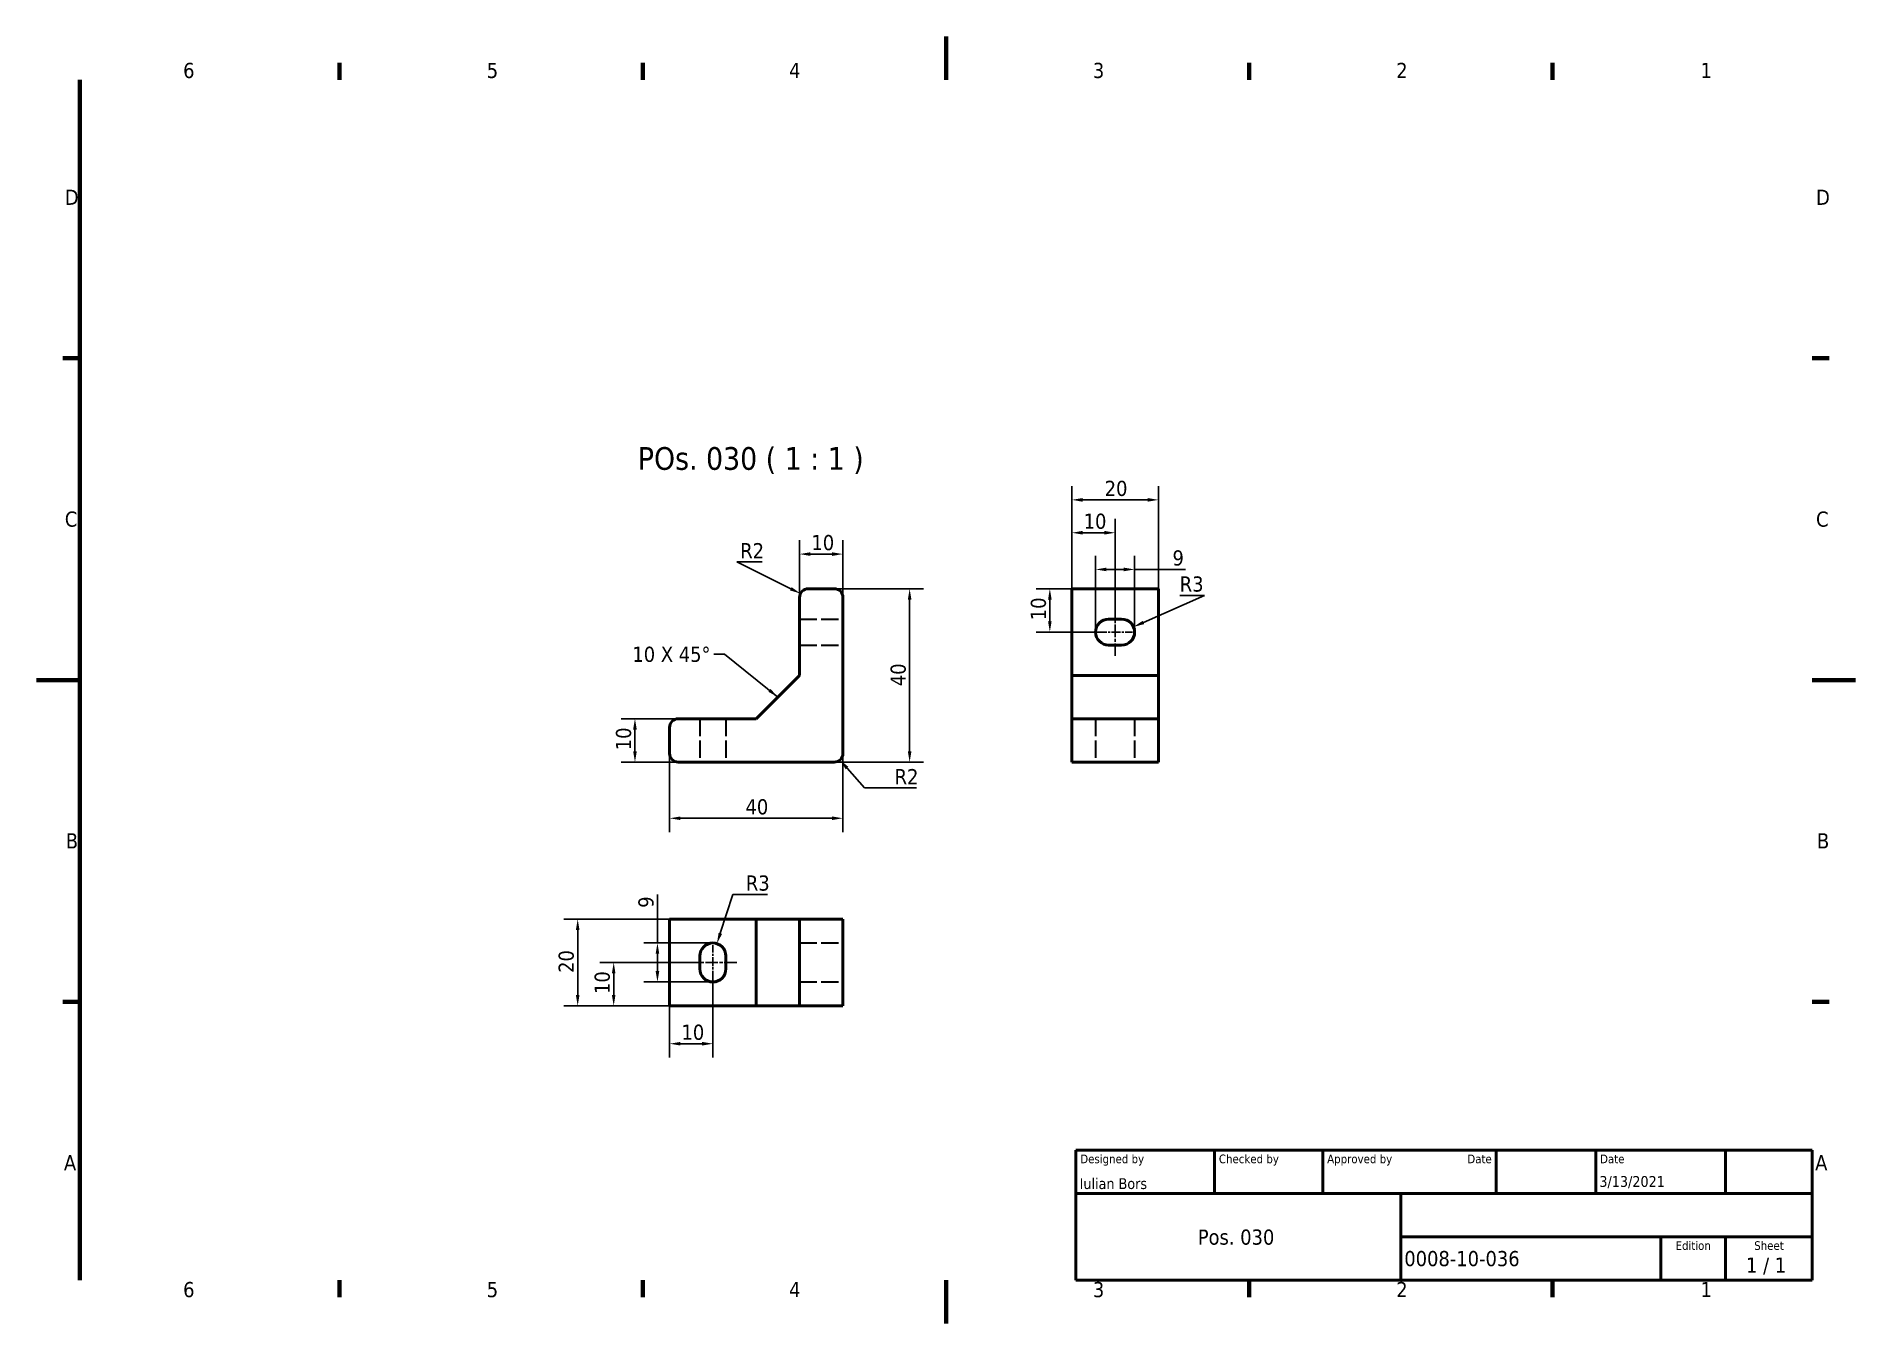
# Model space of a CAD drawing. Header units: millimetres. Extents: x 0 to 420, y 0 to 297.
import ezdxf
from ezdxf.enums import TextEntityAlignment as Align

# ---------------------------------------------------------------- set-up
doc = ezdxf.new("R2010")
doc.units = ezdxf.units.MM
doc.linetypes.add('CHAIN', pattern=[0.3543, 0.2362, -0.0295, 0.0591, -0.0295])
doc.linetypes.add('DASHED', pattern=[0.2068, 0.1655, -0.0413])
for name, color, linetype, lineweight in [('Border (ISO)', 7, 'Continuous', 70), ('Centerline (ISO)', 7, 'Continuous', 25), ('Dimension (ISO)', 7, 'Continuous', 25), ('Hidden (ISO)', 7, 'DASHED', 35), ('Symbol (ISO)', 7, 'Continuous', 25), ('Title (ISO)', 7, 'Continuous', 50), ('Visible (ISO)', 7, 'Continuous', 50)]:
    doc.layers.add(name, color=color, linetype=linetype, lineweight=lineweight)
doc.styles.add('Note Text (ISO)', font='tahoma.ttf')
doc.styles.add('Text Style39', font='tahoma.ttf')
doc.styles.add('Text Style41', font='tahoma.ttf')
doc.styles.add('Text Style45', font='tahoma.ttf')
doc.dimstyles.new('Default - Method 1b (ISO)', dxfattribs={"dimtxt": 3.5, "dimasz": 2.5, "dimexe": 3.175, "dimexo": 0, "dimgap": 0.762, "dimtad": 1, "dimtoh": 1, "dimrnd": 1e-08, "dimtxsty": 'Note Text (ISO)', "dimcen": 0.09, "dimdle": 10, "dimclrd": 256, "dimclre": 256, "dimclrt": 256, "dimazin": 2, "dimtfac": 1, "dimtmove": 0, "dimatfit": 3, "dimfxl": 0, "dimtolj": 1, "dimlwd": -1, "dimlwe": -1, "dimarcsym": 0})
doc.dimstyles.new('Default - Method 2b (ISO)$7', dxfattribs={"dimtxt": 3.5, "dimasz": 2.5, "dimexe": 3.175, "dimexo": 0, "dimgap": 0.762, "dimtad": 1, "dimtih": 1, "dimtoh": 1, "dimrnd": 1e-08, "dimtxsty": 'Note Text (ISO)', "dimcen": 0.09, "dimdle": 10, "dimclrd": 256, "dimclre": 256, "dimclrt": 256, "dimazin": 2, "dimtfac": 1, "dimtmove": 0, "dimatfit": 3, "dimfxl": 0, "dimtolj": 1, "dimlwd": -1, "dimlwe": -1, "dimarcsym": 0})

# ---------------------------------------------------------------- blocks, each defined once
blk = doc.blocks.new('Borders Default Border')
at = {"layer": 'Border (ISO)'}
for p, q in [((70, 287), (70, 290.9)), ((140, 287), (140, 290.9)), ((280, 287), (280, 290.9)), ((350, 287), (350, 290.9)), ((10, 222.75), (6.1, 222.75)), ((410, 222.75), (413.9, 222.75)), ((10, 74.25), (6.1, 74.25)), ((410, 74.25), (413.9, 74.25)), ((70, 10), (70, 6.1)), ((140, 10), (140, 6.1)), ((280, 10), (280, 6.1)), ((350, 10), (350, 6.1))]:
    blk.add_line(p, q, dxfattribs=at)
at = {"layer": 'Border (ISO)', "flags": 128}
for points in [[(210, 297), (210, 287)], [(10, 10), (10, 287)], [(0, 148.5), (10, 148.5)], [(420, 148.5), (410, 148.5)], [(210, 0), (210, 10)]]:
    blk.add_lwpolyline(points, dxfattribs=at)
at = {"layer": 'Border (ISO)', "char_height": 3.5, "attachment_point": 7, "style": 'Note Text (ISO)'}
for s, insert in [('6', (33.88, 287.33)), ('5', (103.98, 287.33)), ('4', (173.78, 287.4)), ('3', (243.91, 287.33)), ('2', (313.94, 287.4)), ('1', (384.21, 287.4)), ('D', (6.57, 258.13)), ('D', (410.87, 258.13)), ('C', (6.56, 183.81)), ('C', (410.86, 183.81)), ('B', (6.78, 109.63)), ('B', (411.08, 109.63)), ('A', (6.36, 35.38)), ('A', (410.66, 35.38)), ('6', (33.88, 6.03)), ('5', (103.98, 6.03)), ('4', (173.78, 6.1)), ('3', (243.91, 6.03)), ('2', (313.94, 6.1)), ('1', (384.21, 6.1))]:
    blk.add_mtext(s, dxfattribs=dict(at, insert=insert))
blk = doc.blocks.new('*D5')
at = {"layer": 'Defpoints', "color": 0}
for p in [(146.19, 131.55), (186.19, 131.55), (146.19, 116.6)]:
    blk.add_point(p, dxfattribs=at)
at = {"layer": 'Dimension (ISO)'}
for p, q in [((146.19, 131.55), (146.19, 113.42)), ((186.19, 131.55), (186.19, 113.42)), ((183.69, 116.6), (148.69, 116.6))]:
    blk.add_line(p, q, dxfattribs=at)
for points in [[(148.69, 117.01), (148.69, 116.18), (146.19, 116.6)], [(183.69, 117.01), (183.69, 116.18), (186.19, 116.6)]]:
    blk.add_solid(points, dxfattribs=at)
at = {"layer": 'Dimension (ISO)', "insert": (163.71, 121), "char_height": 3.5, "attachment_point": 1, "style": 'Note Text (ISO)'}
blk.add_mtext('\\A1;40', dxfattribs=at)
blk = doc.blocks.new('*D6')
at = {"layer": 'Defpoints', "color": 0}
for p in [(184.19, 169.55), (201.61, 169.55), (184.19, 129.55)]:
    blk.add_point(p, dxfattribs=at)
at = {"layer": 'Dimension (ISO)'}
for p, q in [((184.19, 169.55), (204.78, 169.55)), ((201.61, 132.05), (201.61, 167.05)), ((184.19, 129.55), (204.78, 129.55))]:
    blk.add_line(p, q, dxfattribs=at)
for points in [[(201.19, 167.05), (202.02, 167.05), (201.61, 169.55)], [(201.19, 132.05), (202.02, 132.05), (201.61, 129.55)]]:
    blk.add_solid(points, dxfattribs=at)
at = {"layer": 'Dimension (ISO)', "insert": (197.2, 147.07), "char_height": 3.5, "attachment_point": 1, "rotation": 90, "style": 'Note Text (ISO)'}
blk.add_mtext('\\A1;40', dxfattribs=at)
blk = doc.blocks.new('*D7')
at = {"layer": 'Defpoints', "color": 0}
for p in [(176.4, 168.44), (178.19, 167.55)]:
    blk.add_point(p, dxfattribs=at)
at = {"layer": 'Dimension (ISO)'}
for p, q in [((167.55, 175.75), (161.73, 175.75)), ((161.73, 175.75), (174.16, 169.56))]:
    blk.add_line(p, q, dxfattribs=at)
blk.add_solid([(174.35, 169.93), (173.98, 169.18), (176.4, 168.44)], dxfattribs=at)
at = {"layer": 'Dimension (ISO)', "insert": (162.5, 180.09), "char_height": 3.5, "attachment_point": 1, "style": 'Note Text (ISO)'}
blk.add_mtext('\\A1;R2', dxfattribs=at)
blk = doc.blocks.new('*D8')
at = {"layer": 'Defpoints', "color": 0}
for p in [(184.19, 131.55), (185.51, 130.05)]:
    blk.add_point(p, dxfattribs=at)
at = {"layer": 'Dimension (ISO)'}
for p, q in [((191.18, 123.62), (187.17, 128.17)), ((203.19, 123.62), (191.18, 123.62))]:
    blk.add_line(p, q, dxfattribs=at)
blk.add_solid([(187.48, 128.45), (186.85, 127.9), (185.51, 130.05)], dxfattribs=at)
at = {"layer": 'Dimension (ISO)', "insert": (198.14, 127.95), "char_height": 3.5, "attachment_point": 1, "style": 'Note Text (ISO)'}
blk.add_mtext('\\A1;R2', dxfattribs=at)
blk = doc.blocks.new('*D9')
at = {"layer": 'Defpoints', "color": 0}
for p in [(138.19, 139.55), (148.19, 139.55), (148.19, 129.55)]:
    blk.add_point(p, dxfattribs=at)
at = {"layer": 'Dimension (ISO)'}
for p, q in [((148.19, 139.55), (135.02, 139.55)), ((138.19, 132.05), (138.19, 137.05)), ((148.19, 129.55), (135.02, 129.55))]:
    blk.add_line(p, q, dxfattribs=at)
for points in [[(137.77, 137.05), (138.61, 137.05), (138.19, 139.55)], [(137.77, 132.05), (138.61, 132.05), (138.19, 129.55)]]:
    blk.add_solid(points, dxfattribs=at)
at = {"layer": 'Dimension (ISO)', "insert": (133.79, 132.29), "char_height": 3.5, "attachment_point": 1, "rotation": 90, "style": 'Note Text (ISO)'}
blk.add_mtext('\\A1;10', dxfattribs=at)
blk = doc.blocks.new('*D10')
at = {"layer": 'Defpoints', "color": 0}
for p in [(186.19, 177.55), (176.19, 167.55), (186.19, 167.55)]:
    blk.add_point(p, dxfattribs=at)
at = {"layer": 'Dimension (ISO)'}
for p, q in [((176.19, 167.55), (176.19, 180.73)), ((186.19, 167.55), (186.19, 180.73)), ((178.69, 177.55), (183.69, 177.55))]:
    blk.add_line(p, q, dxfattribs=at)
for points in [[(178.69, 177.97), (178.69, 177.13), (176.19, 177.55)], [(183.69, 177.97), (183.69, 177.13), (186.19, 177.55)]]:
    blk.add_solid(points, dxfattribs=at)
at = {"layer": 'Dimension (ISO)', "insert": (178.93, 181.96), "char_height": 3.5, "attachment_point": 1, "style": 'Note Text (ISO)'}
blk.add_mtext('\\A1;10', dxfattribs=at)
blk = doc.blocks.new('*D11')
at = {"layer": 'Defpoints', "color": 0}
for p in [(150.69, 83.32), (133.28, 73.32), (148.19, 73.32)]:
    blk.add_point(p, dxfattribs=at)
at = {"layer": 'Dimension (ISO)'}
for p, q in [((150.69, 83.32), (130.1, 83.32)), ((133.28, 80.82), (133.28, 75.82)), ((148.19, 73.32), (130.1, 73.32))]:
    blk.add_line(p, q, dxfattribs=at)
for points in [[(132.86, 80.82), (133.69, 80.82), (133.28, 83.32)], [(132.86, 75.82), (133.69, 75.82), (133.28, 73.32)]]:
    blk.add_solid(points, dxfattribs=at)
at = {"layer": 'Dimension (ISO)', "insert": (128.87, 76.05), "char_height": 3.5, "attachment_point": 1, "rotation": 90, "style": 'Note Text (ISO)'}
blk.add_mtext('\\A1;10', dxfattribs=at)
blk = doc.blocks.new('*D12')
at = {"layer": 'Defpoints', "color": 0}
for p in [(146.19, 93.32), (124.97, 73.32), (146.19, 73.32)]:
    blk.add_point(p, dxfattribs=at)
at = {"layer": 'Dimension (ISO)'}
for p, q in [((146.19, 93.32), (121.79, 93.32)), ((124.97, 90.82), (124.97, 75.82)), ((146.19, 73.32), (121.79, 73.32))]:
    blk.add_line(p, q, dxfattribs=at)
for points in [[(124.55, 90.82), (125.39, 90.82), (124.97, 93.32)], [(124.55, 75.82), (125.39, 75.82), (124.97, 73.32)]]:
    blk.add_solid(points, dxfattribs=at)
at = {"layer": 'Dimension (ISO)', "insert": (120.56, 80.92), "char_height": 3.5, "attachment_point": 1, "rotation": 90, "style": 'Note Text (ISO)'}
blk.add_mtext('\\A1;20', dxfattribs=at)
blk = doc.blocks.new('*D13')
at = {"layer": 'Defpoints', "color": 0}
for p in [(156.19, 79.32), (146.19, 73.32), (156.19, 64.58)]:
    blk.add_point(p, dxfattribs=at)
at = {"layer": 'Dimension (ISO)'}
for p, q in [((156.19, 79.32), (156.19, 61.4)), ((146.19, 73.32), (146.19, 61.4)), ((148.69, 64.58), (153.69, 64.58))]:
    blk.add_line(p, q, dxfattribs=at)
for points in [[(148.69, 64.99), (148.69, 64.16), (146.19, 64.58)], [(153.69, 64.99), (153.69, 64.16), (156.19, 64.58)]]:
    blk.add_solid(points, dxfattribs=at)
at = {"layer": 'Dimension (ISO)', "insert": (148.93, 68.98), "char_height": 3.5, "attachment_point": 1, "style": 'Note Text (ISO)'}
blk.add_mtext('\\A1;10', dxfattribs=at)
blk = doc.blocks.new('*D14')
at = {"layer": 'Defpoints', "color": 0}
for p in [(143.38, 87.82), (156.19, 87.82), (156.19, 78.82)]:
    blk.add_point(p, dxfattribs=at)
at = {"layer": 'Dimension (ISO)'}
for p, q in [((143.38, 87.82), (143.38, 98.98)), ((156.19, 87.82), (140.21, 87.82)), ((143.38, 81.32), (143.38, 85.32)), ((156.19, 78.82), (140.21, 78.82))]:
    blk.add_line(p, q, dxfattribs=at)
for points in [[(142.97, 85.32), (143.8, 85.32), (143.38, 87.82)], [(142.97, 81.32), (143.8, 81.32), (143.38, 78.82)]]:
    blk.add_solid(points, dxfattribs=at)
at = {"layer": 'Dimension (ISO)', "insert": (138.98, 95.94), "char_height": 3.5, "attachment_point": 1, "rotation": 90, "style": 'Note Text (ISO)'}
blk.add_mtext('\\A1;9', dxfattribs=at)
blk = doc.blocks.new('*D15')
at = {"layer": 'Defpoints', "color": 0}
for p in [(156.19, 84.82), (157.12, 87.67)]:
    blk.add_point(p, dxfattribs=at)
at = {"layer": 'Dimension (ISO)'}
for p, q in [((160.82, 99), (157.9, 90.05)), ((168.79, 99), (160.82, 99))]:
    blk.add_line(p, q, dxfattribs=at)
blk.add_solid([(157.5, 90.18), (158.3, 89.92), (157.12, 87.67)], dxfattribs=at)
at = {"layer": 'Dimension (ISO)', "insert": (163.8, 103.4), "char_height": 3.5, "attachment_point": 1, "style": 'Note Text (ISO)'}
blk.add_mtext('\\A1;R3', dxfattribs=at)
blk = doc.blocks.new('*D16')
at = {"layer": 'Defpoints', "color": 0}
for p in [(233.97, 169.55), (239.05, 169.55), (245.05, 159.55)]:
    blk.add_point(p, dxfattribs=at)
at = {"layer": 'Dimension (ISO)'}
for p, q in [((239.05, 169.55), (230.8, 169.55)), ((233.97, 162.05), (233.97, 167.05)), ((245.05, 159.55), (230.8, 159.55))]:
    blk.add_line(p, q, dxfattribs=at)
for points in [[(233.56, 167.05), (234.39, 167.05), (233.97, 169.55)], [(233.56, 162.05), (234.39, 162.05), (233.97, 159.55)]]:
    blk.add_solid(points, dxfattribs=at)
at = {"layer": 'Dimension (ISO)', "insert": (229.57, 162.29), "char_height": 3.5, "attachment_point": 1, "rotation": 90, "style": 'Note Text (ISO)'}
blk.add_mtext('\\A1;10', dxfattribs=at)
blk = doc.blocks.new('*D17')
at = {"layer": 'Defpoints', "color": 0}
for p in [(259.05, 190.06), (239.05, 167.55), (259.05, 167.55)]:
    blk.add_point(p, dxfattribs=at)
at = {"layer": 'Dimension (ISO)'}
for p, q in [((239.05, 167.55), (239.05, 193.23)), ((259.05, 167.55), (259.05, 193.23)), ((241.55, 190.06), (256.55, 190.06))]:
    blk.add_line(p, q, dxfattribs=at)
for points in [[(241.55, 190.48), (241.55, 189.64), (239.05, 190.06)], [(256.55, 190.48), (256.55, 189.64), (259.05, 190.06)]]:
    blk.add_solid(points, dxfattribs=at)
at = {"layer": 'Dimension (ISO)', "insert": (246.64, 194.47), "char_height": 3.5, "attachment_point": 1, "style": 'Note Text (ISO)'}
blk.add_mtext('\\A1;20', dxfattribs=at)
blk = doc.blocks.new('*D18')
at = {"layer": 'Defpoints', "color": 0}
for p in [(249.05, 182.48), (239.05, 167.55), (249.05, 165.05)]:
    blk.add_point(p, dxfattribs=at)
at = {"layer": 'Dimension (ISO)'}
for p, q in [((239.05, 167.55), (239.05, 185.65)), ((249.05, 165.05), (249.05, 185.65)), ((241.55, 182.48), (246.55, 182.48))]:
    blk.add_line(p, q, dxfattribs=at)
for points in [[(241.55, 182.9), (241.55, 182.06), (239.05, 182.48)], [(246.55, 182.9), (246.55, 182.06), (249.05, 182.48)]]:
    blk.add_solid(points, dxfattribs=at)
at = {"layer": 'Dimension (ISO)', "insert": (241.78, 186.88), "char_height": 3.5, "attachment_point": 1, "style": 'Note Text (ISO)'}
blk.add_mtext('\\A1;10', dxfattribs=at)
blk = doc.blocks.new('*D19')
at = {"layer": 'Defpoints', "color": 0}
for p in [(253.55, 174.01), (244.55, 159.55), (253.55, 159.55)]:
    blk.add_point(p, dxfattribs=at)
at = {"layer": 'Dimension (ISO)'}
for p, q in [((244.55, 159.55), (244.55, 177.18)), ((253.55, 159.55), (253.55, 177.18)), ((247.05, 174.01), (251.05, 174.01)), ((253.55, 174.01), (265.32, 174.01))]:
    blk.add_line(p, q, dxfattribs=at)
for points in [[(247.05, 174.43), (247.05, 173.59), (244.55, 174.01)], [(251.05, 174.43), (251.05, 173.59), (253.55, 174.01)]]:
    blk.add_solid(points, dxfattribs=at)
at = {"layer": 'Dimension (ISO)', "insert": (262.29, 178.41), "char_height": 3.5, "attachment_point": 1, "style": 'Note Text (ISO)'}
blk.add_mtext('\\A1;9', dxfattribs=at)
blk = doc.blocks.new('*D20')
at = {"layer": 'Defpoints', "color": 0}
for p in [(253.29, 160.76), (250.55, 159.55)]:
    blk.add_point(p, dxfattribs=at)
at = {"layer": 'Dimension (ISO)'}
for p, q in [((269.71, 167.99), (255.58, 161.77)), ((263.96, 167.99), (269.71, 167.99))]:
    blk.add_line(p, q, dxfattribs=at)
blk.add_solid([(255.41, 162.15), (255.75, 161.39), (253.29, 160.76)], dxfattribs=at)
at = {"layer": 'Dimension (ISO)', "insert": (263.96, 172.4), "char_height": 3.5, "attachment_point": 1, "style": 'Note Text (ISO)'}
blk.add_mtext('\\A1;R3', dxfattribs=at)
blk = doc.blocks.new('Title Blocks I.A.B')
at = {"layer": 'Title (ISO)'}
for p, q in [((270.07, 130), (100.07, 130)), ((100.07, 130), (100.07, 100)), ((132.07, 120), (132.07, 130)), ((157.07, 120), (157.07, 130)), ((197.07, 120), (197.07, 130)), ((220.07, 120), (220.07, 130)), ((250.07, 120), (250.07, 130)), ((270.07, 100), (270.07, 130)), ((100.07, 120), (270.07, 120)), ((175.07, 120), (175.07, 100)), ((270.07, 110), (175.07, 110)), ((235.07, 100), (235.07, 110)), ((250.07, 100), (250.07, 110)), ((100.07, 100), (270.07, 100))]:
    blk.add_line(p, q, dxfattribs=at)
at = {"layer": 'Title (ISO)', "style": 'Text Style41'}
for s, p in [('Designed by', (101.07, 129)), ('Checked by', (133.07, 129)), ('Approved by', (158.07, 129)), ('Date', (221.07, 129))]:
    blk.add_text(s, height=2, dxfattribs=at).set_placement(p, align=Align.TOP_LEFT)
blk.add_text('Date', height=2, dxfattribs=at).set_placement((196.07, 129), align=Align.TOP_RIGHT)
for s, p in [('Edition', (242.57, 109)), ('Sheet', (260.07, 109))]:
    blk.add_text(s, height=2, dxfattribs=at).set_placement(p, align=Align.TOP_CENTER)
at = {"layer": 'Title (ISO)', "style": 'Note Text (ISO)'}
blk.add_text('1 / 1 ', height=3.5, dxfattribs=at).set_placement((260.07, 103.5), align=Align.MIDDLE_CENTER)
at = {"layer": 'Title (ISO)'}
for tag, p, height, style in [('AUTHOR_001', (100.92, 121.05), 2.5, 'Text Style39'), ('CREATION_DATE_001', (220.91, 121.54), 2.5, 'Text Style39'), ('COMPANY_001', (128.2, 108.21), 3.5, 'Note Text (ISO)'), ('PART_NUMBER_001', (175.88, 103.25), 3.5, 'Note Text (ISO)')]:
    blk.add_attdef(tag, p, '', height=height, dxfattribs=dict(at, style=style))
at = {"layer": 'Title (ISO)', "style": 'Text Style39'}
for tag, p in [('CHECKED_BY', (133.07, 121)), ('ENG_APPROVED_BY', (158.07, 121))]:
    blk.add_attdef(tag, text='', height=2.5, dxfattribs=at).set_placement(p, align=Align.BOTTOM_LEFT)
blk.add_attdef('ENG_APPROVAL_DATE', text='', height=2.5, dxfattribs=at).set_placement((196.07, 121), align=Align.BOTTOM_RIGHT)
at = {"layer": 'Title (ISO)', "style": 'Note Text (ISO)'}
for tag, p in [('TITLE', (222.57, 115)), ('REVISION_NUMBER', (242.57, 103.5))]:
    blk.add_attdef(tag, text='', height=3.5, dxfattribs=at).set_placement(p, align=Align.MIDDLE_CENTER)

msp = doc.modelspace()

# ---------------------------------------------------------------- linework, layer by layer
at = {"layer": 'Centerline (ISO)', "linetype": 'CHAIN', "ltscale": 12.223182}
for p, q in [((249.045, 154.05), (249.045, 165.05)), ((161.691, 83.318), (150.691, 83.318))]:
    msp.add_line(p, q, dxfattribs=at)
at = {"layer": 'Centerline (ISO)', "linetype": 'CHAIN', "ltscale": 8.88956}
for p, q in [((245.045, 159.55), (253.045, 159.55)), ((156.191, 79.318), (156.191, 87.318))]:
    msp.add_line(p, q, dxfattribs=at)
at = {"layer": 'Hidden (ISO)', "ltscale": 24.17795}
for p, q in [((176.191, 162.55), (186.191, 162.55)), ((176.191, 156.55), (186.191, 156.55)), ((153.191, 139.55), (153.191, 129.55)), ((159.191, 139.55), (159.191, 129.55)), ((244.545, 139.55), (244.545, 129.55)), ((253.545, 139.55), (253.545, 129.55)), ((176.191, 87.818), (186.191, 87.818)), ((176.191, 78.818), (186.191, 78.818))]:
    msp.add_line(p, q, dxfattribs=at)
at = {"layer": 'Visible (ISO)'}
for p, q in [((178.191, 169.55), (184.191, 169.55)), ((239.045, 167.55), (239.045, 169.55)), ((259.045, 169.55), (239.045, 169.55)), ((259.045, 169.55), (259.045, 167.55)), ((176.191, 149.55), (176.191, 167.55)), ((186.191, 167.55), (186.191, 131.55)), ((239.045, 167.55), (239.045, 149.55)), ((259.045, 149.55), (259.045, 167.55)), ((247.545, 162.55), (250.545, 162.55)), ((250.545, 156.55), (247.545, 156.55)), ((166.191, 139.55), (176.191, 149.55)), ((239.045, 149.55), (239.045, 139.55)), ((259.045, 149.55), (239.045, 149.55)), ((259.045, 139.55), (259.045, 149.55)), ((148.191, 139.55), (166.191, 139.55)), ((259.045, 139.55), (239.045, 139.55)), ((239.045, 137.55), (239.045, 139.55)), ((259.045, 139.55), (259.045, 137.55)), ((146.191, 131.55), (146.191, 137.55)), ((239.045, 137.55), (239.045, 131.55)), ((259.045, 131.55), (259.045, 137.55)), ((239.045, 129.55), (239.045, 131.55)), ((259.045, 131.55), (259.045, 129.55)), ((184.191, 129.55), (148.191, 129.55)), ((239.045, 129.55), (259.045, 129.55)), ((146.191, 93.318), (146.191, 73.318)), ((146.191, 93.318), (148.191, 93.318)), ((166.191, 93.318), (148.191, 93.318)), ((166.191, 93.318), (166.191, 73.318)), ((176.191, 93.318), (166.191, 93.318)), ((176.191, 93.318), (178.191, 93.318)), ((176.191, 93.318), (176.191, 73.318)), ((184.191, 93.318), (178.191, 93.318)), ((184.191, 93.318), (186.191, 93.318)), ((186.191, 73.318), (186.191, 93.318)), ((153.191, 81.818), (153.191, 84.818)), ((159.191, 84.818), (159.191, 81.818)), ((148.191, 73.318), (146.191, 73.318)), ((148.191, 73.318), (166.191, 73.318)), ((166.191, 73.318), (176.191, 73.318)), ((178.191, 73.318), (176.191, 73.318)), ((178.191, 73.318), (184.191, 73.318)), ((186.191, 73.318), (184.191, 73.318))]:
    msp.add_line(p, q, dxfattribs=at)
for centre, radius, start, end in [((178.191, 167.55), 2, 90, 180), ((184.191, 167.55), 2, 0, 90), ((247.545, 159.55), 3, 90, 270), ((250.545, 159.55), 3, 270, 90), ((148.191, 137.55), 2, 90, 180), ((148.191, 131.55), 2, 180, 270), ((184.191, 131.55), 2, 270, 0), ((156.191, 84.818), 3, 0, 180), ((156.191, 81.818), 3, 180, 0)]:
    msp.add_arc(centre, radius, start, end, dxfattribs=at)

# ---------------------------------------------------------------- block references
msp.add_blockref('Borders Default Border', (0, 0))
msp.add_blockref('Title Blocks I.A.B', (139.929, -90)).add_auto_attribs({'PART_NUMBER_001': '0008-10-036', 'COMPANY_001': 'Pos. 030', 'AUTHOR_001': 'Iulian Bors', 'CREATION_DATE_001': '3/13/2021'})

# ---------------------------------------------------------------- texts
at = {"layer": 'Symbol (ISO)'}
for s, insert, char_height, attachment_point, style in [('POs. 030 ( 1 : 1 )', (138.863, 196.05), 5.24, 7, 'Text Style45'), ('10 X 45°', (155.624, 156.185), 3.5, 3, 'Note Text (ISO)')]:
    msp.add_mtext(s, dxfattribs=dict(at, insert=insert, char_height=char_height, attachment_point=attachment_point, style=style))

# ---------------------------------------------------------------- dimensions: what is measured, and where the dimension line sits
at = {"layer": 'Dimension (ISO)'}
for base, p1, p2, angle, override, picture, middle in [((259.045, 190.06), (239.045, 167.55), (259.045, 167.55), 180, {"dimgap": 0.762, "dimtoh": 0, "dimdec": 2, "dimtol": 0, "dimlim": 0, "dimtp": 0, "dimtm": 0, "dimtdec": 2, "dimtofl": 0, "dimatfit": 1}, '*D17', (249.045, 190.06)), ((249.045, 182.478), (239.045, 167.55), (249.045, 165.05), 180, {"dimgap": 0.762, "dimtoh": 0, "dimdec": 2, "dimtol": 0, "dimlim": 0, "dimtp": 0, "dimtm": 0, "dimtdec": 2, "dimtofl": 0, "dimatfit": 1}, '*D18', (244.045, 182.478)), ((253.545, 174.008), (244.545, 159.55), (253.545, 159.55), 180, {"dimgap": 0.762, "dimtoh": 0, "dimdec": 2, "dimtol": 0, "dimlim": 0, "dimtp": 0, "dimtm": 0, "dimtdec": 2, "dimtofl": 0, "dimatfit": 2}, '*D19', (263.425, 174.008)), ((201.605, 169.55), (184.191, 129.55), (184.191, 169.55), 90, {"dimgap": 0.762, "dimtoh": 0, "dimdec": 2, "dimtol": 0, "dimlim": 0, "dimtp": 0, "dimtm": 0, "dimtdec": 2, "dimtofl": 0, "dimatfit": 1}, '*D6', (201.605, 149.55)), ((233.974, 169.55), (245.045, 159.55), (239.045, 169.55), 270, {"dimgap": 0.762, "dimtoh": 0, "dimdec": 2, "dimtol": 0, "dimlim": 0, "dimtp": 0, "dimtm": 0, "dimtdec": 2, "dimtofl": 0, "dimatfit": 1}, '*D16', (233.974, 164.55)), ((138.191, 139.55), (148.191, 129.55), (148.191, 139.55), 90, {"dimgap": 0.762, "dimtoh": 0, "dimdec": 2, "dimtol": 0, "dimlim": 0, "dimtp": 0, "dimtm": 0, "dimtdec": 2, "dimtofl": 0, "dimatfit": 1}, '*D9', (138.191, 134.55)), ((146.191, 116.596), (186.191, 131.55), (146.191, 131.55), 180, {"dimgap": 0.762, "dimtoh": 0, "dimdec": 2, "dimtol": 0, "dimlim": 0, "dimtp": 0, "dimtm": 0, "dimtdec": 2, "dimtofl": 0, "dimatfit": 1}, '*D5', (166.191, 116.596)), ((143.383, 87.818), (156.191, 78.818), (156.191, 87.818), 90, {"dimgap": 0.762, "dimtoh": 0, "dimdec": 2, "dimtol": 0, "dimlim": 0, "dimtp": 0, "dimtm": 0, "dimtdec": 2, "dimtofl": 0, "dimatfit": 2}, '*D14', (143.383, 97.079)), ((124.968, 73.318), (146.191, 93.318), (146.191, 73.318), 90, {"dimgap": 0.762, "dimtoh": 0, "dimdec": 2, "dimtol": 0, "dimlim": 0, "dimtp": 0, "dimtm": 0, "dimtdec": 2, "dimtofl": 0, "dimatfit": 1}, '*D12', (124.968, 83.318)), ((133.277, 73.318), (150.691, 83.318), (148.191, 73.318), 270, {"dimgap": 0.762, "dimtoh": 0, "dimdec": 2, "dimtol": 0, "dimlim": 0, "dimtp": 0, "dimtm": 0, "dimtdec": 2, "dimtofl": 0, "dimatfit": 1}, '*D11', (133.277, 78.318)), ((156.191, 64.576), (146.191, 73.318), (156.191, 79.318), 180, {"dimgap": 0.762, "dimtoh": 0, "dimdec": 2, "dimtol": 0, "dimlim": 0, "dimtp": 0, "dimtm": 0, "dimtdec": 2, "dimtofl": 0, "dimatfit": 1}, '*D13', (151.191, 64.576))]:
    dim = msp.add_linear_dim(base=base, p1=p1, p2=p2, angle=angle, dimstyle='Default - Method 1b (ISO)', override=override, dxfattribs=at)
    dim.commit()
    dim.dimension.update_dxf_attribs({"geometry": picture, "text_midpoint": middle, "dimtype": 160})
dim = msp.add_linear_dim(base=(186.191, 177.55), p1=(176.191, 167.55), p2=(186.191, 167.55), dimstyle='Default - Method 1b (ISO)', override={"dimgap": 0.762, "dimtoh": 0, "dimdec": 2, "dimtol": 0, "dimlim": 0, "dimtp": 0, "dimtm": 0, "dimtdec": 2, "dimtofl": 0, "dimatfit": 1}, dxfattribs=at)
dim.commit()
dim.dimension.update_dxf_attribs({"geometry": '*D10', "text_midpoint": (181.191, 177.55), "dimtype": 160})
for center, mpoint, picture, middle in [((178.191, 167.55), (176.401, 168.442), '*D7', (165.021, 175.753)), ((250.545, 159.55), (253.291, 160.76), '*D20', (266.449, 167.993)), ((184.191, 131.55), (185.513, 130.049), '*D8', (200.664, 123.616)), ((156.191, 84.818), (157.123, 87.669), '*D15', (166.298, 98.995))]:
    dim = msp.add_radius_dim(center=center, mpoint=mpoint, dimstyle='Default - Method 1b (ISO)', override={"dimgap": 0.762, "dimtih": 1, "dimdec": 2, "dimlfac": 1, "dimcen": 0, "dimtol": 0, "dimlim": 0, "dimtp": 0, "dimtm": 0, "dimtdec": 2, "dimtofl": 0}, dxfattribs=at)
    dim.commit()
    dim.dimension.update_dxf_attribs({"geometry": picture, "text_midpoint": middle, "dimtype": 164})

# ---------------------------------------------------------------- leaders
at = {"layer": 'Symbol (ISO)', "annotation_type": 0, "has_hookline": 1, "hookline_direction": 1, "text_width": 17.813}
msp.add_leader([(171.191, 144.55), (158.886, 154.435), (156.386, 154.435)], dimstyle='Default - Method 2b (ISO)$7', override={"dimtad": 0}, dxfattribs=at)

doc.saveas('drawing.dxf')
